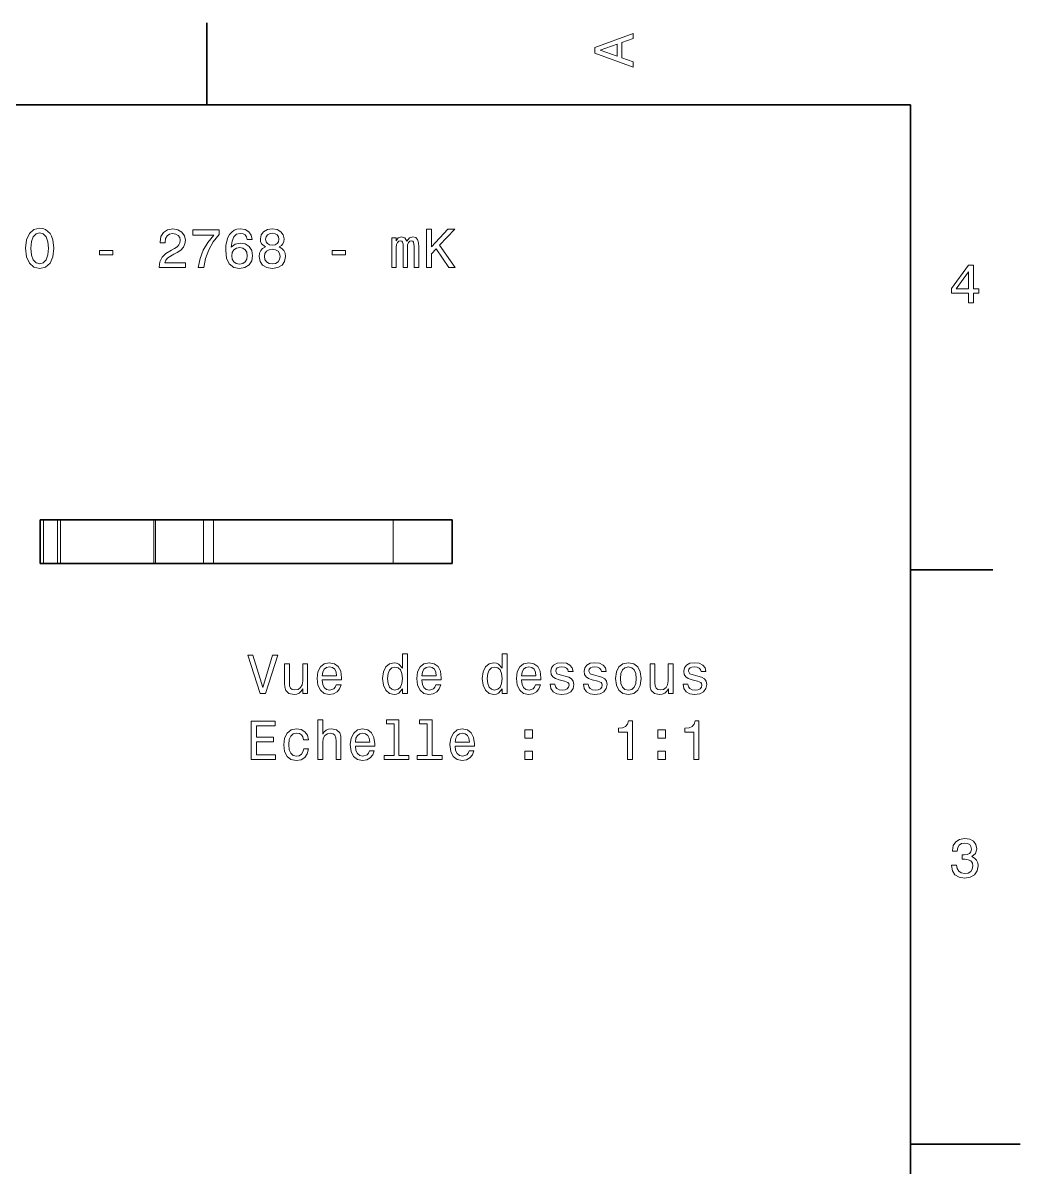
# Model space of a CAD drawing. Extents: x 0 to 297, y 0 to 210.
# Drawn here: x 205.9 to 297, y 102.9 to 207.5 of the extents above; entities that cross this region are included whole.
import ezdxf

# ---------------------------------------------------------------- set-up
doc = ezdxf.new("R2010")
doc.units = 0

msp = doc.modelspace()

# ---------------------------------------------------------------- linework, layer by layer
at = {"color": 7, "lineweight": 35, "ltscale": 0.1875}
for p, q in [((222.699997, 200), (222.699997, 207.5)), ((287, 157.5), (294.5, 157.5))]:
    msp.add_line(p, q, dxfattribs=at)
at = {"color": 7, "lineweight": 35}
for p, q in [((287, 200), (10, 200)), ((287, 10), (287, 200))]:
    msp.add_line(p, q, dxfattribs=at)
at = {"color": 7, "lineweight": 35, "ltscale": 0.007388}
for p, q in [((207.759033, 162.066559), (207.463501, 162.066559)), ((207.759033, 158.066559), (207.463501, 158.066559))]:
    msp.add_line(p, q, dxfattribs=at)
at = {"color": 7, "lineweight": 35, "ltscale": 0.1}
for p, q in [((207.463501, 162.066559), (207.463501, 158.066559)), ((245.118042, 158.066559), (245.118042, 162.066559))]:
    msp.add_line(p, q, dxfattribs=at)
at = {"color": 7, "lineweight": 35, "ltscale": 0.032321}
for p, q in [((209.05188, 162.066559), (207.759033, 162.066559)), ((209.05188, 158.066559), (207.759033, 158.066559))]:
    msp.add_line(p, q, dxfattribs=at)
at = {"color": 7, "lineweight": 13, "ltscale": 0.1}
for p, q in [((207.759033, 162.066559), (207.759033, 158.066559)), ((209.05188, 158.066559), (209.05188, 162.066559)), ((209.30249, 158.066559), (209.30249, 162.066559)), ((217.835083, 158.066559), (217.835083, 162.066559)), ((217.990723, 158.066559), (217.990723, 162.066559)), ((222.390991, 162.066559), (222.390991, 158.066559)), ((223.288696, 162.066559), (223.288696, 158.066559)), ((239.711914, 162.066559), (239.711914, 158.066559))]:
    msp.add_line(p, q, dxfattribs=at)
at = {"color": 7, "lineweight": 35, "ltscale": 0.006265}
for p, q in [((209.30249, 162.066559), (209.05188, 162.066559)), ((209.30249, 158.066559), (209.05188, 158.066559))]:
    msp.add_line(p, q, dxfattribs=at)
at = {"color": 7, "lineweight": 35, "ltscale": 0.213315}
for p, q in [((217.835083, 162.066559), (209.30249, 162.066559)), ((217.835083, 158.066559), (209.30249, 158.066559))]:
    msp.add_line(p, q, dxfattribs=at)
at = {"color": 7, "lineweight": 35, "ltscale": 0.003891}
for p, q in [((217.990723, 162.066559), (217.835083, 162.066559)), ((217.990723, 158.066559), (217.835083, 158.066559))]:
    msp.add_line(p, q, dxfattribs=at)
at = {"color": 7, "lineweight": 35, "ltscale": 0.110007}
for p, q in [((222.390991, 162.066559), (217.990723, 162.066559)), ((222.390991, 158.066559), (217.990723, 158.066559))]:
    msp.add_line(p, q, dxfattribs=at)
at = {"color": 7, "lineweight": 35, "ltscale": 0.022443}
for p, q in [((223.288696, 162.066559), (222.390991, 162.066559)), ((223.288696, 158.066559), (222.390991, 158.066559))]:
    msp.add_line(p, q, dxfattribs=at)
at = {"color": 7, "lineweight": 35, "ltscale": 0.41058}
for p, q in [((223.288696, 162.066559), (239.711914, 162.066559)), ((223.288696, 158.066559), (239.711914, 158.066559))]:
    msp.add_line(p, q, dxfattribs=at)
at = {"color": 7, "lineweight": 35, "ltscale": 0.135153}
for p, q in [((245.118042, 162.066559), (239.711914, 162.066559)), ((245.118042, 158.066559), (239.711914, 158.066559))]:
    msp.add_line(p, q, dxfattribs=at)
at = {"color": 7, "lineweight": 35, "ltscale": 0.25}
msp.add_line((287, 105), (297, 105), dxfattribs=at)
at = {"color": 7, "lineweight": 13}
for points in [[(261.633209, 203.466858), (261.633209, 203.930847), (260.604401, 204.298996), (260.604401, 205.695969), (261.633209, 206.064133), (261.633209, 206.538193), (258.128174, 205.257217), (258.128174, 204.742798)], [(260.17572, 204.460388), (258.632477, 205), (260.17572, 205.539627)], [(206.122467, 186.893372), (206.213257, 186.106628), (206.475494, 185.526657), (206.884003, 185.168594), (207.418579, 185.047546), (207.94812, 185.168594), (208.361664, 185.526657), (208.618866, 186.106628), (208.714691, 186.893372), (208.618866, 187.675079), (208.507919, 187.992798), (208.361664, 188.255035), (207.94812, 188.613113), (207.695953, 188.703888), (207.418579, 188.739197), (206.878967, 188.613113), (206.470459, 188.260086), (206.213257, 187.680115)], [(206.606628, 186.893372), (206.662109, 187.503601), (206.828522, 187.952454), (207.085724, 188.224777), (207.418579, 188.320602), (207.746399, 188.224777), (208.003601, 187.947403), (208.170029, 187.498566), (208.230545, 186.893372), (208.170029, 186.283142), (208.003601, 185.83429), (207.746399, 185.561966), (207.418579, 185.471176), (207.085724, 185.561966), (206.828522, 185.83429), (206.662109, 186.278091)], [(218.332138, 185.143372), (220.737762, 185.143372), (220.737762, 185.577087), (218.836456, 185.577087), (218.942383, 185.814117), (219.123932, 186.010803), (219.683716, 186.368881), (219.981277, 186.520172), (220.314133, 186.73703), (220.551163, 186.989197), (220.687332, 187.286743), (220.737762, 187.624634), (220.652023, 188.048264), (220.414993, 188.381119), (220.05188, 188.592941), (219.582855, 188.668594), (219.098709, 188.582855), (218.73056, 188.345825), (218.49353, 187.967575), (218.412842, 187.468292), (218.412842, 187.39769), (218.871765, 187.39769), (218.871765, 187.438034), (218.917145, 187.780975), (219.053314, 188.033142), (219.270172, 188.194519), (219.557648, 188.25), (219.850159, 188.19957), (220.067017, 188.073486), (220.208221, 187.876801), (220.258652, 187.629684), (220.223358, 187.39769), (220.127533, 187.201004), (219.966156, 187.029541), (219.744247, 186.878235), (219.446686, 186.716858), (218.952454, 186.404175), (218.604477, 186.07132), (218.397705, 185.667862), (218.332138, 185.158508)], [(221.897705, 185.143372), (222.407074, 185.143372), (222.573502, 185.97551), (222.865997, 186.752167), (223.279541, 187.473343), (223.819183, 188.149139), (223.819183, 188.567719), (221.41861, 188.567719), (221.41861, 188.108795), (223.335022, 188.108795), (222.780273, 187.427948), (222.361694, 186.716858), (222.069183, 185.960373)], [(226.845123, 187.700287), (226.749298, 188.108795), (226.52739, 188.411377), (226.184448, 188.603027), (225.740646, 188.668594), (225.4431, 188.633286), (225.185883, 188.53746), (224.958954, 188.381119), (224.767303, 188.159225), (224.616013, 187.881851), (224.505066, 187.543945), (224.434448, 187.145538), (224.414276, 186.696686), (224.494965, 185.980545), (224.742096, 185.46109), (225.140503, 185.148422), (225.685181, 185.042511), (226.174377, 185.133286), (226.547577, 185.370316), (226.789642, 185.743515), (226.875366, 186.217575), (226.789642, 186.696686), (226.557648, 187.064835), (226.199585, 187.296829), (225.755768, 187.377518), (225.276672, 187.276657), (224.91861, 186.989197), (224.994263, 187.543945), (225.15564, 187.942368), (225.402756, 188.179398), (225.745697, 188.260086), (225.997864, 188.219742), (226.189499, 188.113831), (226.315582, 187.937317), (226.381134, 187.700287)], [(228.04541, 187.029541), (227.788208, 186.888321), (227.611694, 186.691635), (227.500732, 186.444519), (227.465439, 186.146973), (227.546127, 185.69812), (227.778107, 185.350143), (228.156357, 185.128235), (228.670776, 185.042511), (229.18013, 185.128235), (229.55838, 185.350143), (229.790375, 185.69812), (229.876099, 186.146973), (229.835754, 186.444519), (229.729843, 186.691635), (229.548279, 186.888321), (229.296127, 187.029541), (229.497864, 187.150574), (229.639069, 187.317001), (229.724792, 187.518738), (229.755066, 187.765854), (229.674377, 188.123917), (229.462555, 188.411377), (229.119614, 188.597977), (228.670776, 188.668594), (228.216873, 188.597977), (227.873932, 188.411377), (227.657074, 188.123917), (227.581421, 187.765854), (227.606644, 187.518738), (227.692383, 187.317001)], [(242.756516, 185.143372), (243.22049, 185.143372), (243.22049, 186.389053), (243.634033, 186.832855), (244.809113, 185.143372), (245.373962, 185.143372), (243.961853, 187.170746), (245.333603, 188.643372), (244.718323, 188.643372), (243.22049, 187.02449), (243.22049, 188.643372), (242.756516, 188.643372)], [(228.060547, 187.72551), (228.100891, 187.947403), (228.221924, 188.118881), (228.413559, 188.224777), (228.670776, 188.265137), (228.922928, 188.224777), (229.114563, 188.118881), (229.235611, 187.947403), (229.281006, 187.72551), (229.235611, 187.498566), (229.114563, 187.322052), (228.922928, 187.206055), (228.670776, 187.170746), (228.413559, 187.21109), (228.221924, 187.322052), (228.100891, 187.498566)], [(239.594421, 185.143372), (240.002914, 185.143372), (240.002914, 186.953888), (240.028137, 187.226227), (240.103775, 187.422913), (240.219772, 187.53891), (240.371063, 187.58429), (240.492096, 187.543945), (240.5728, 187.443085), (240.613144, 187.271606), (240.628265, 187.044662), (240.628265, 185.143372), (241.011566, 185.143372), (241.011566, 186.953888), (241.036774, 187.221176), (241.112427, 187.417862), (241.233459, 187.53891), (241.384766, 187.58429), (241.505798, 187.543945), (241.586487, 187.443085), (241.636917, 187.044662), (241.636917, 185.143372), (242.04541, 185.143372), (242.04541, 187.014404), (242.020203, 187.40274), (241.939514, 187.700287), (241.778137, 187.881851), (241.515869, 187.947403), (241.208252, 187.846542), (240.971222, 187.554031), (240.784607, 187.841492), (240.471924, 187.947403), (240.184479, 187.846542), (239.987793, 187.564117), (239.987793, 187.851578), (239.594421, 187.851578)], [(212.880402, 186.298264), (214.100861, 186.298264), (214.100861, 186.696686), (212.880402, 186.696686)], [(226.386185, 186.21254), (226.330704, 185.894806), (226.189499, 185.65274), (225.962555, 185.491348), (225.68013, 185.440918), (225.382584, 185.491348), (225.15564, 185.64769), (225.009384, 185.889771), (224.963989, 186.207489), (225.014435, 186.520172), (225.15564, 186.757202), (225.387634, 186.908508), (225.700302, 186.963974), (225.972641, 186.908508), (226.189499, 186.762253), (226.330704, 186.525223)], [(227.949585, 186.157059), (227.994965, 186.424347), (228.141235, 186.626083), (228.368164, 186.757202), (228.670776, 186.802597), (228.968323, 186.757202), (229.195267, 186.626083), (229.341522, 186.424347), (229.391953, 186.157059), (229.341522, 185.869598), (229.195267, 185.65274), (228.968323, 185.51152), (228.670776, 185.466141), (228.368164, 185.51152), (228.141235, 185.65274), (227.994965, 185.869598)], [(234.132599, 186.298264), (235.353058, 186.298264), (235.353058, 186.696686), (234.132599, 186.696686)], [(292.277374, 181.916794), (292.731262, 181.916794), (292.731262, 182.784225), (293.23056, 182.784225), (293.23056, 183.187683), (292.731262, 183.187683), (292.731262, 185.341141), (292.272339, 185.341141), (290.739197, 183.228027), (290.739197, 182.784225), (292.277374, 182.784225)], [(291.162842, 183.187683), (292.277374, 184.756134), (292.277374, 183.187683)], [(228.68631, 149.714981), (227.808777, 146.734421), (226.906052, 149.714981), (226.426941, 149.714981), (227.556625, 146.20993), (228.060944, 146.20993), (229.165405, 149.714981)], [(240.573196, 146.628525), (240.573196, 146.20993), (241.016998, 146.20993), (241.016998, 149.830963), (240.578232, 149.830963), (240.578232, 148.504593), (240.240341, 148.887878), (240.033569, 148.978668), (239.796539, 149.013962), (239.367859, 148.913101), (239.035004, 148.630676), (238.818146, 148.176788), (238.742508, 147.566559), (238.818146, 146.956329), (239.035004, 146.497391), (239.367859, 146.20993), (239.796539, 146.114105), (240.033569, 146.149414), (240.245377, 146.240189)], [(249.681259, 146.628525), (249.681259, 146.20993), (250.125061, 146.20993), (250.125061, 149.830963), (249.68631, 149.830963), (249.68631, 148.504593), (249.348404, 148.887878), (249.141632, 148.978668), (248.904602, 149.013962), (248.475937, 148.913101), (248.143082, 148.630676), (247.926224, 148.176788), (247.850571, 147.566559), (247.926224, 146.956329), (248.143082, 146.497391), (248.475937, 146.20993), (248.904602, 146.114105), (249.141632, 146.149414), (249.353455, 146.240189)], [(231.888748, 148.918137), (231.444946, 148.918137), (231.444946, 147.354736), (231.394516, 146.991638), (231.24826, 146.729385), (231.021317, 146.567993), (230.72377, 146.517563), (230.48674, 146.557907), (230.335434, 146.678955), (230.24971, 146.885727), (230.229538, 147.178223), (230.229538, 148.918137), (229.785736, 148.918137), (229.785736, 147.137878), (229.800858, 146.779816), (229.896683, 146.482269), (230.189194, 146.20993), (230.658203, 146.114105), (230.91037, 146.149414), (231.127228, 146.240189), (231.313828, 146.39653), (231.465118, 146.623474), (231.465118, 146.20993), (231.888748, 146.20993)], [(233.225204, 147.43544), (235.000427, 147.43544), (235.005463, 147.642212), (234.924774, 148.222183), (234.702881, 148.655899), (234.349854, 148.918137), (233.880829, 149.013962), (233.42189, 148.913101), (233.068863, 148.630676), (232.841919, 148.171753), (232.76123, 147.566559), (232.836884, 146.946243), (233.063828, 146.492355), (233.411804, 146.20993), (233.865692, 146.114105), (234.259064, 146.179672), (234.581833, 146.351135), (234.818863, 146.623474), (234.955032, 146.986588), (234.516281, 146.986588), (234.425491, 146.784851), (234.294373, 146.63356), (233.921173, 146.512527), (233.633713, 146.567993), (233.416855, 146.744507), (233.275635, 147.031982), (233.225204, 147.420303)], [(233.225204, 147.80864), (233.280685, 148.156616), (233.416855, 148.413818), (233.623627, 148.57016), (233.895966, 148.625641), (234.163254, 148.57016), (234.370026, 148.413818), (234.496109, 148.156616), (234.541489, 147.80864)], [(239.872177, 148.615555), (240.164688, 148.544952), (240.386597, 148.348267), (240.517715, 148.020447), (240.568146, 147.566559), (240.517715, 147.10762), (240.386597, 146.779816), (240.164688, 146.578079), (239.872177, 146.512527), (239.594803, 146.578079), (239.382996, 146.779816), (239.241776, 147.112671), (239.196396, 147.566559), (239.241776, 148.015411), (239.382996, 148.343216), (239.594803, 148.544952)], [(242.333282, 147.43544), (244.10849, 147.43544), (244.113541, 147.642212), (244.032852, 148.222183), (243.810944, 148.655899), (243.457916, 148.918137), (242.988892, 149.013962), (242.529968, 148.913101), (242.176941, 148.630676), (241.949997, 148.171753), (241.869308, 147.566559), (241.944946, 146.946243), (242.17189, 146.492355), (242.519882, 146.20993), (242.97377, 146.114105), (243.367142, 146.179672), (243.689911, 146.351135), (243.926941, 146.623474), (244.06311, 146.986588), (243.624344, 146.986588), (243.533569, 146.784851), (243.402435, 146.63356), (243.029251, 146.512527), (242.741776, 146.567993), (242.524918, 146.744507), (242.383713, 147.031982), (242.333282, 147.420303)], [(242.333282, 147.80864), (242.388748, 148.156616), (242.524918, 148.413818), (242.731689, 148.57016), (243.004028, 148.625641), (243.271317, 148.57016), (243.478088, 148.413818), (243.604172, 148.156616), (243.649567, 147.80864)], [(248.980255, 148.615555), (249.272766, 148.544952), (249.494659, 148.348267), (249.625793, 148.020447), (249.676224, 147.566559), (249.625793, 147.10762), (249.494659, 146.779816), (249.272766, 146.578079), (248.980255, 146.512527), (248.702881, 146.578079), (248.491058, 146.779816), (248.349854, 147.112671), (248.304459, 147.566559), (248.349854, 148.015411), (248.491058, 148.343216), (248.702881, 148.544952)], [(251.441345, 147.43544), (253.216568, 147.43544), (253.221603, 147.642212), (253.140915, 148.222183), (252.919006, 148.655899), (252.565994, 148.918137), (252.09697, 149.013962), (251.638031, 148.913101), (251.285004, 148.630676), (251.05806, 148.171753), (250.977371, 147.566559), (251.053024, 146.946243), (251.279968, 146.492355), (251.627945, 146.20993), (252.081833, 146.114105), (252.475204, 146.179672), (252.797974, 146.351135), (253.035004, 146.623474), (253.171173, 146.986588), (252.732422, 146.986588), (252.641632, 146.784851), (252.510513, 146.63356), (252.137314, 146.512527), (251.849854, 146.567993), (251.632996, 146.744507), (251.491776, 147.031982), (251.441345, 147.420303)], [(251.441345, 147.80864), (251.496826, 148.156616), (251.632996, 148.413818), (251.839767, 148.57016), (252.112091, 148.625641), (252.379395, 148.57016), (252.586166, 148.413818), (252.71225, 148.156616), (252.757629, 147.80864)], [(255.415405, 147.788467), (254.98674, 147.889328), (254.669006, 148.005325), (254.56311, 148.242355), (254.593369, 148.408783), (254.69928, 148.529816), (254.870743, 148.605469), (255.117859, 148.635727), (255.354889, 148.605469), (255.541489, 148.514679), (255.662537, 148.378525), (255.712967, 148.19696), (256.146667, 148.19696), (256.146667, 148.207047), (256.071045, 148.534851), (255.864258, 148.792068), (255.541489, 148.953445), (255.117859, 149.013962), (254.689178, 148.953445), (254.376511, 148.787018), (254.179825, 148.539902), (254.119293, 148.227219), (254.164688, 147.924622), (254.305908, 147.712814), (254.537888, 147.561508), (254.875793, 147.455612), (255.370026, 147.334564), (255.672607, 147.208496), (255.753311, 147.10762), (255.783569, 146.956329), (255.738174, 146.76973), (255.617142, 146.628525), (255.420456, 146.537735), (255.158203, 146.507477), (254.880829, 146.537735), (254.679108, 146.643646), (254.542938, 146.815125), (254.487457, 147.052155), (254.058777, 147.052155), (254.129395, 146.648697), (254.336166, 146.356186), (254.663971, 146.179672), (255.117859, 146.114105), (255.591919, 146.179672), (255.939911, 146.356186), (256.151733, 146.638611), (256.227356, 147.00676), (256.171906, 147.324478), (256.015564, 147.541336), (255.758347, 147.682556)], [(258.451447, 147.788467), (258.022766, 147.889328), (257.705048, 148.005325), (257.599121, 148.242355), (257.629395, 148.408783), (257.735291, 148.529816), (257.906769, 148.605469), (258.15387, 148.635727), (258.39093, 148.605469), (258.577515, 148.514679), (258.698547, 148.378525), (258.748993, 148.19696), (259.182709, 148.19696), (259.182709, 148.207047), (259.107056, 148.534851), (258.900269, 148.792068), (258.577515, 148.953445), (258.15387, 149.013962), (257.72522, 148.953445), (257.412537, 148.787018), (257.215851, 148.539902), (257.155334, 148.227219), (257.200714, 147.924622), (257.341919, 147.712814), (257.573914, 147.561508), (257.911804, 147.455612), (258.406036, 147.334564), (258.708649, 147.208496), (258.789337, 147.10762), (258.81958, 146.956329), (258.7742, 146.76973), (258.653168, 146.628525), (258.456482, 146.537735), (258.194214, 146.507477), (257.91684, 146.537735), (257.715118, 146.643646), (257.578949, 146.815125), (257.523468, 147.052155), (257.094818, 147.052155), (257.165405, 146.648697), (257.372192, 146.356186), (257.699982, 146.179672), (258.15387, 146.114105), (258.62793, 146.179672), (258.975922, 146.356186), (259.187744, 146.638611), (259.263397, 147.00676), (259.207916, 147.324478), (259.051575, 147.541336), (258.794373, 147.682556)], [(260.029968, 147.561508), (260.110657, 146.946243), (260.342651, 146.492355), (260.710815, 146.20993), (261.205048, 146.114105), (261.694214, 146.20993), (262.062378, 146.487305), (262.294373, 146.941193), (262.380096, 147.561508), (262.294373, 148.176788), (262.062378, 148.635727), (261.694214, 148.913101), (261.205048, 149.013962), (260.710815, 148.913101), (260.342651, 148.630676), (260.110657, 148.176788)], [(260.483856, 147.566559), (260.529236, 148.020447), (260.670441, 148.348267), (260.8974, 148.549988), (261.205048, 148.62059), (261.507629, 148.549988), (261.734558, 148.353302), (261.875793, 148.020447), (261.926208, 147.566559), (261.875793, 147.10762), (261.734558, 146.774765), (261.507629, 146.573044), (261.205048, 146.507477), (260.8974, 146.573044), (260.670441, 146.774765), (260.529236, 147.10762)], [(265.285004, 148.918137), (264.841187, 148.918137), (264.841187, 147.354736), (264.790771, 146.991638), (264.644531, 146.729385), (264.417572, 146.567993), (264.120026, 146.517563), (263.882996, 146.557907), (263.731689, 146.678955), (263.645966, 146.885727), (263.625793, 147.178223), (263.625793, 148.918137), (263.181976, 148.918137), (263.181976, 147.137878), (263.197113, 146.779816), (263.292938, 146.482269), (263.585449, 146.20993), (264.054443, 146.114105), (264.30661, 146.149414), (264.523468, 146.240189), (264.710083, 146.39653), (264.861389, 146.623474), (264.861389, 146.20993), (265.285004, 146.20993)], [(267.559509, 147.788467), (267.130829, 147.889328), (266.81311, 148.005325), (266.707184, 148.242355), (266.737457, 148.408783), (266.843353, 148.529816), (267.014832, 148.605469), (267.261963, 148.635727), (267.498993, 148.605469), (267.685577, 148.514679), (267.80661, 148.378525), (267.857056, 148.19696), (268.290771, 148.19696), (268.290771, 148.207047), (268.215118, 148.534851), (268.008362, 148.792068), (267.685577, 148.953445), (267.261963, 149.013962), (266.833282, 148.953445), (266.520599, 148.787018), (266.323914, 148.539902), (266.263397, 148.227219), (266.308777, 147.924622), (266.449982, 147.712814), (266.681976, 147.561508), (267.019867, 147.455612), (267.514099, 147.334564), (267.816711, 147.208496), (267.8974, 147.10762), (267.927643, 146.956329), (267.882263, 146.76973), (267.76123, 146.628525), (267.564545, 146.537735), (267.302307, 146.507477), (267.024902, 146.537735), (266.823181, 146.643646), (266.687012, 146.815125), (266.631531, 147.052155), (266.202881, 147.052155), (266.273468, 146.648697), (266.480255, 146.356186), (266.808044, 146.179672), (267.261963, 146.114105), (267.736023, 146.179672), (268.083984, 146.356186), (268.295807, 146.638611), (268.37146, 147.00676), (268.315979, 147.324478), (268.159637, 147.541336), (267.902435, 147.682556)], [(226.74971, 140.163101), (228.968719, 140.163101), (228.968719, 140.586731), (227.213684, 140.586731), (227.213684, 141.771896), (228.777084, 141.771896), (228.777084, 142.190475), (227.213684, 142.190475), (227.213684, 143.239471), (228.928375, 143.239471), (228.928375, 143.663101), (226.74971, 143.663101)], [(232.836884, 140.163101), (233.280685, 140.163101), (233.280685, 141.726501), (233.32608, 142.084564), (233.472321, 142.346817), (233.69928, 142.508209), (234.001862, 142.568726), (234.243942, 142.518295), (234.395233, 142.382126), (234.470886, 142.155182), (234.496109, 141.852585), (234.496109, 140.163101), (234.939911, 140.163101), (234.939911, 141.943359), (234.919739, 142.301422), (234.828949, 142.598984), (234.531403, 142.871307), (234.067429, 142.967133), (233.815262, 142.931839), (233.598404, 142.836014), (233.416855, 142.684708), (233.280685, 142.477936), (233.280685, 143.784134), (232.836884, 143.784134)], [(239.791489, 143.410934), (239.791489, 140.536301), (238.878662, 140.536301), (238.878662, 140.163101), (241.143082, 140.163101), (241.143082, 140.536301), (240.235291, 140.536301), (240.235291, 143.784134), (239.09552, 143.784134), (239.09552, 143.410934)], [(242.827515, 143.410934), (242.827515, 140.536301), (241.914688, 140.536301), (241.914688, 140.163101), (244.179108, 140.163101), (244.179108, 140.536301), (243.271317, 140.536301), (243.271317, 143.784134), (242.131546, 143.784134), (242.131546, 143.410934)], [(261.114258, 140.163101), (261.573181, 140.163101), (261.573181, 143.688324), (261.230255, 143.688324), (261.139465, 143.380676), (260.957916, 143.173904), (260.680542, 143.052872), (260.297241, 143.012527), (260.297241, 142.654449), (261.114258, 142.654449)], [(267.18631, 140.163101), (267.645233, 140.163101), (267.645233, 143.688324), (267.302307, 143.688324), (267.211517, 143.380676), (267.029968, 143.173904), (266.752594, 143.052872), (266.369293, 143.012527), (266.369293, 142.654449), (267.18631, 142.654449)], [(231.525635, 141.973618), (231.964401, 141.973618), (231.873627, 142.377075), (231.656769, 142.694809), (231.318863, 142.891495), (230.880112, 142.967133), (230.395966, 142.866272), (230.027802, 142.583847), (229.795822, 142.124924), (229.715118, 141.509644), (229.790771, 140.899414), (230.017715, 140.445526), (230.375793, 140.163101), (230.864975, 140.067276), (231.298691, 140.142929), (231.636597, 140.354736), (231.868576, 140.687592), (231.969452, 141.131393), (231.545822, 141.131393), (231.470169, 140.848984), (231.328949, 140.637161), (231.127228, 140.506042), (230.880112, 140.465698), (230.572479, 140.53125), (230.350571, 140.732986), (230.214401, 141.060791), (230.169006, 141.52478), (230.214401, 141.978668), (230.355606, 142.306473), (230.582565, 142.508209), (230.880112, 142.578812), (231.142349, 142.533417), (231.33905, 142.417419), (231.470169, 142.225784)], [(236.26123, 141.388611), (238.036453, 141.388611), (238.041489, 141.595383), (237.9608, 142.175354), (237.738892, 142.60907), (237.38588, 142.871307), (236.916855, 142.967133), (236.457916, 142.866272), (236.104889, 142.583847), (235.877945, 142.124924), (235.797256, 141.51973), (235.87291, 140.899414), (236.099854, 140.445526), (236.44783, 140.163101), (236.901718, 140.067276), (237.29509, 140.132843), (237.617859, 140.304306), (237.854889, 140.576645), (237.991058, 140.939758), (237.552307, 140.939758), (237.461517, 140.738022), (237.330399, 140.586731), (236.957199, 140.465698), (236.669739, 140.521164), (236.452881, 140.697678), (236.311661, 140.985153), (236.26123, 141.373474)], [(236.26123, 141.76181), (236.316711, 142.109787), (236.452881, 142.366989), (236.659653, 142.523331), (236.931976, 142.578812), (237.19928, 142.523331), (237.406052, 142.366989), (237.53212, 142.109787), (237.577515, 141.76181)], [(245.369308, 141.388611), (247.144516, 141.388611), (247.149567, 141.595383), (247.068878, 142.175354), (246.84697, 142.60907), (246.493942, 142.871307), (246.024918, 142.967133), (245.565994, 142.866272), (245.212967, 142.583847), (244.986023, 142.124924), (244.905319, 141.51973), (244.980972, 140.899414), (245.207916, 140.445526), (245.555908, 140.163101), (246.009796, 140.067276), (246.403168, 140.132843), (246.725937, 140.304306), (246.962967, 140.576645), (247.099121, 140.939758), (246.66037, 140.939758), (246.569595, 140.738022), (246.438461, 140.586731), (246.065262, 140.465698), (245.777802, 140.521164), (245.560944, 140.697678), (245.419739, 140.985153), (245.369308, 141.373474)], [(245.369308, 141.76181), (245.424774, 142.109787), (245.560944, 142.366989), (245.767715, 142.523331), (246.040054, 142.578812), (246.307343, 142.523331), (246.514114, 142.366989), (246.640198, 142.109787), (246.685577, 141.76181)], [(251.748993, 142.119873), (252.444946, 142.119873), (252.444946, 142.871307), (251.748993, 142.871307)], [(263.893066, 142.119873), (264.58905, 142.119873), (264.58905, 142.871307), (263.893066, 142.871307)], [(251.748993, 140.163101), (252.444946, 140.163101), (252.444946, 140.914536), (251.748993, 140.914536)], [(263.893066, 140.163101), (264.58905, 140.163101), (264.58905, 140.914536), (263.893066, 140.914536)], [(290.729126, 130.51622), (290.729126, 130.480911), (290.809814, 129.996765), (291.046844, 129.633652), (291.420044, 129.401657), (291.914276, 129.315933), (292.438782, 129.401657), (292.832153, 129.623566), (293.08429, 129.976593), (293.175079, 130.430481), (293.134735, 130.728027), (293.023773, 130.970108), (292.842224, 131.156708), (292.600159, 131.292877), (292.927948, 131.565216), (293.043945, 131.998932), (292.968292, 132.392303), (292.751434, 132.68985), (292.398407, 132.87645), (291.914276, 132.942017), (291.460388, 132.861313), (291.112396, 132.63942), (290.885468, 132.286392), (290.809814, 131.817368), (290.809814, 131.782074), (291.258636, 131.782074), (291.299011, 132.104828), (291.430115, 132.336823), (291.641937, 132.478027), (291.939484, 132.528473), (292.201721, 132.488113), (292.393372, 132.382217), (292.509369, 132.210739), (292.554749, 131.97876), (292.509369, 131.731628), (292.388336, 131.565216), (292.176514, 131.46434), (291.889069, 131.434082), (291.692383, 131.439133), (291.692383, 131.04071), (291.939484, 131.050797), (292.257202, 131.005417), (292.494232, 130.884369), (292.635468, 130.687683), (292.685883, 130.430481), (292.630402, 130.13797), (292.484161, 129.921112), (292.252167, 129.784943), (291.944519, 129.739563), (291.626801, 129.789993), (291.394806, 129.941284), (291.248566, 130.183365), (291.193085, 130.51622)]]:
    msp.add_lwpolyline(points, close=True, dxfattribs=at)

doc.saveas('drawing.dxf')
